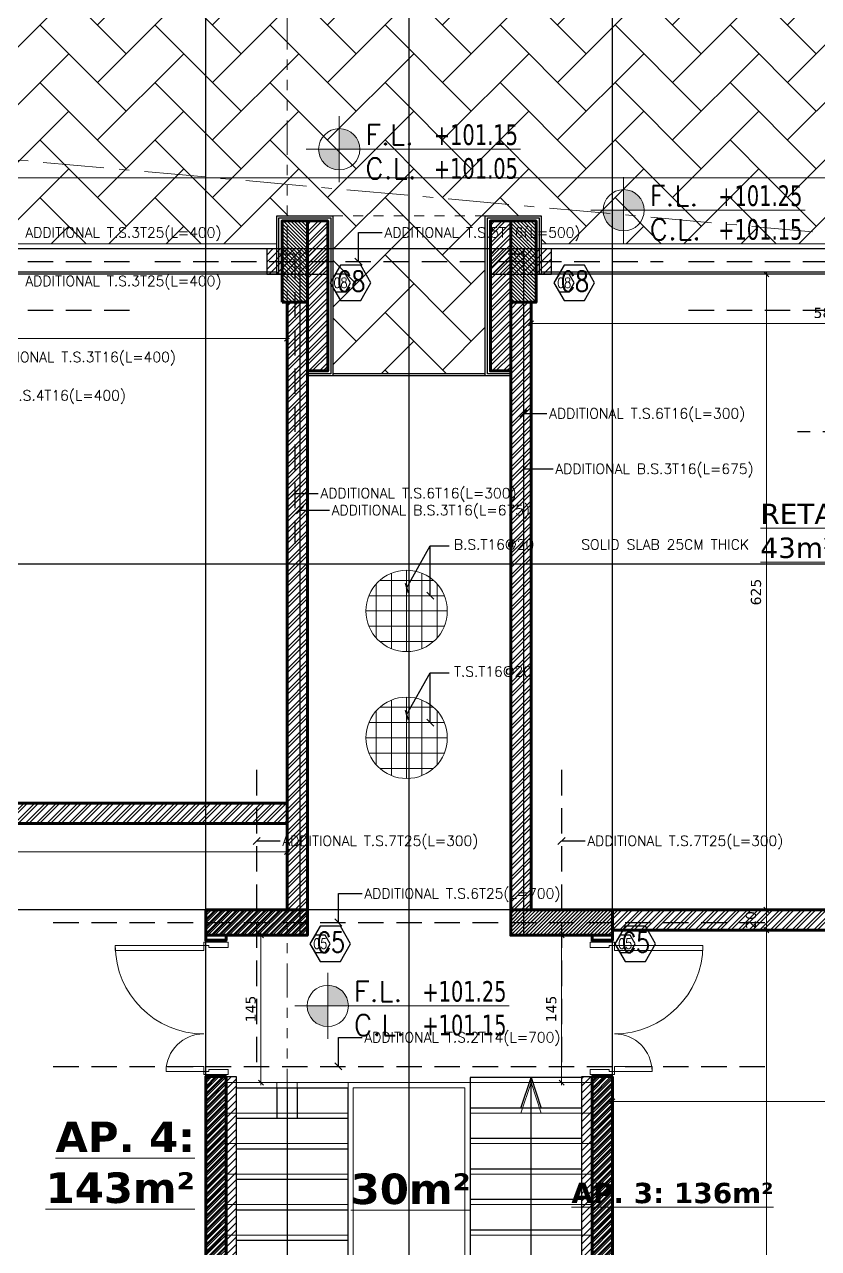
# Model space of a CAD drawing. Header units: inches. Extents: x -48 to 777, y -156 to 510.
# Drawn here: x 396.39 to 404.2, y 145.23 to 157.27 of the extents above; entities that cross this region are included whole.
import ezdxf
from ezdxf.enums import TextEntityAlignment as Align

# ---------------------------------------------------------------- set-up
doc = ezdxf.new("R2010")
doc.units = ezdxf.units.IN
doc.header["$MEASUREMENT"] = 0
doc.set_wipeout_variables(frame=1)
for name, pattern in [('ACAD_ISO06W100', [36, 24, -3, 0, -3, 0, -3, 0, -3]), ('ACAD_ISO10W100', [18, 12, -3, 0, -3]), ('HIDDEN', [0.375, 0.25, -0.125]), ('NUHA', [1.45, 0.75, -0.25, 0.2, -0.25])]:
    doc.linetypes.add(name, pattern=pattern)
doc.layers.get('Defpoints').update_dxf_attribs({"lineweight": 5})
for name, color, linetype, lineweight in [('A-AXIS', 253, 'ACAD_ISO10W100', 5), ('A-AXIS ST', 251, 'ACAD_ISO10W100', 5), ('A-DIM', 9, 'Continuous', 5), ('A-DOORS', 38, 'Continuous', 20), ('A-HIDDEN', 254, 'HIDDEN', 5), ('A-LEVELS', 139, 'Continuous', 20), ('A-LIMIT LOT', 235, 'ACAD_ISO10W100', 20), ('A-PILLARS', 1, 'Continuous', 60), ('A-SIGNS1', 20, 'Continuous', 15), ('A-SIGNS2', 30, 'Continuous', 15), ('A-STAIRS', 135, 'Continuous', 20), ('A-TEXT', 50, 'Continuous', 15), ('A-TILING1', 43, 'Continuous', 9), ('A-WALLS', 7, 'Continuous', 60), ('C-GLASS', 162, 'Continuous', 30), ('C-STONE', 42, 'Continuous', 30), ('D-METAL', 156, 'Continuous', 20), ('D-STONE', 52, 'Continuous', 20), ('H-PILLARS', 61, 'Continuous', 5), ('H-WALLS', 51, 'Continuous', 5)]:
    doc.layers.add(name, color=color, linetype=linetype, lineweight=lineweight)
doc.layers.add('HH-DARK GREY', color=7, linetype='Continuous', lineweight=5, true_color=0x404040)
for name, color, linetype in [('pts pc', 7, 'Continuous'), ('Str-Axes', 8, 'Continuous'), ('str-col-hatch', 8, 'Continuous'), ('str-COL-TAG-100', 1, 'Continuous'), ('str-COL-TAG-50', 7, 'Continuous'), ('str-columns', 3, 'Continuous'), ('str-ground', 5, 'Continuous'), ('str-slab-bottom-reinf.', 1, 'Continuous'), ('str-slab-top', 1, 'Continuous'), ('str-stairs', 2, 'Continuous'), ('str-walls', 5, 'Continuous')]:
    doc.layers.add(name, color=color, linetype=linetype)
doc.styles.add('2mm', font='simplex.shx', dxfattribs={"height": 0.5})
doc.styles.add('ROMAN', font='ROMANS.SHX')
doc.styles.add('ROMAND', font='verdana.ttf')
doc.styles.add('ROMANS', font='romans__.ttf', dxfattribs={"height": 0.14})
doc.dimstyles.new('M-1.50', dxfattribs={"dimtxt": 0.1, "dimasz": 0.05, "dimexe": 0.025, "dimexo": 0.025, "dimgap": 0.05, "dimtad": 1, "dimlfac": 100, "dimrnd": 0.5, "dimzin": 9, "dimdsep": 46, "dimtxsty": 'ROMAND', "dimblk": 'OBLIQUE', "dimcen": 1, "dimdle": 0.025, "dimclrd": 256, "dimclre": 256, "dimclrt": 2, "dimadec": 0, "dimazin": 0, "dimtfac": 0.666667, "dimtmove": 2, "dimatfit": 3, "dimfxl": 0.04, "dimtolj": 1, "dimtzin": 5, "dimlwd": -1, "dimlwe": -1, "dimarcsym": 0})
doc.dimstyles.new('structure', dxfattribs={"dimtxt": 0.1, "dimasz": 0.07, "dimexe": 0.18, "dimexo": 1, "dimgap": 0.05, "dimtad": 1, "dimdec": 1, "dimlfac": 100, "dimrnd": 0.5, "dimdsep": 46, "dimtxsty": 'ROMAN', "dimblk1": 'OBLIQUE', "dimblk2": 'OBLIQUE', "dimsah": 1, "dimcen": 0.009, "dimse1": 1, "dimse2": 1, "dimclrd": 4, "dimclre": 9, "dimclrt": 1, "dimadec": 0, "dimazin": 0, "dimtfac": 0.066667, "dimtdec": 1, "dimtix": 1, "dimtmove": 2, "dimatfit": 3, "dimldrblk": 'OBLIQUE', "dimfxl": 0.18, "dimtolj": 1, "dimarcsym": 0})
pattern_1 = [(45, (-242.49175, -175.21088), (-0.0530330086, 0.0530330086), []), (45, (-242.4564, -175.21088), (-0.0530330086, 0.0530330086), [])]

# ---------------------------------------------------------------- blocks, each defined once
blk = doc.blocks.new('GXFHGCGFCD')
at = {"layer": 'A-SIGNS1', "linetype": 'NUHA'}
h = blk.add_hatch(color=256, dxfattribs=at)
h.paths.add_polyline_path([(90.3819, 61.3301), (90.3819, 61.1701), (90.5419, 61.1701, 0.414214)])
h.paths.add_polyline_path([(90.3819, 61.1701), (90.2219, 61.1701, 0.414214), (90.3819, 61.0101)])
at = {"layer": 'A-SIGNS1'}
for p, q in [((90.3819, 60.9141), (90.3819, 61.4261)), ((90.1259, 61.1701), (91.7898, 61.1701))]:
    blk.add_line(p, q, dxfattribs=at)
blk.add_circle((90.3819, 61.1701), 0.16, dxfattribs=at)
blk = doc.blocks.new('DGXFHXFGDFD')
at = {"layer": 'A-SIGNS1'}
blk.add_blockref('GXFHGCGFCD', (0, 0), dxfattribs=at)
at = {"layer": 'A-SIGNS2', "linetype": 'NUHA', "style": 'ROMANS'}
for s, p in [('F.L.', (90.5835, 61.2031)), ('C.L.', (90.5835, 60.9413))]:
    blk.add_text(s, height=0.16, dxfattribs=at).set_placement(p)
at = {"layer": 'A-SIGNS2', "style": 'ROMANS', "width": 0.910135, "flags": 4}
for tag, p, p2 in [('NIV.FINI', (91.1159, 61.2031), (91.7898, 61.2031)), ('NIV.BETON', (91.1159, 60.9413), (91.7898, 60.9413))]:
    blk.add_attdef(tag, text='', height=0.16, dxfattribs=at).set_placement(p, p2, align=Align.FIT)
blk = doc.blocks.new('*U33')
for points in [[(1220, 870), (1220, 0), (1270, 0), (1270, 870)], [(80, 370), (80, 0), (30, 0), (30, 370)], [(30, 0), (0, 0), (0, -240), (50, -240), (50, -50), (30, -50), (30, 0)], [(1270, 0), (1300, 0), (1300, -240), (1250, -240), (1250, -50), (1270, -50), (1270, 0)]]:
    blk.add_lwpolyline(points, close=True)
for centre, radius, start, end in [((1270, 0), 870, 90, 180), ((30, 0), 370, 0, 90)]:
    blk.add_arc(centre, radius, start, end)
blk = doc.blocks.new('AXIS')
at = {"layer": 'A-AXIS ST', "ltscale": 0.1}
for p, q in [((640.66853, 296.91777), (640.66853, 336.01919)), ((642.66853, 296.91777), (642.66853, 336.01919)), ((644.66853, 296.91777), (644.66853, 336.01919)), ((657.61853, 330.26919), (627.81853, 330.26919)), ((657.61853, 327.16933), (627.81853, 327.16933)), ((657.61853, 323.76934), (627.81853, 323.76934))]:
    blk.add_line(p, q, dxfattribs=at)
blk = doc.blocks.new('_Oblique')
at = {"color": 0, "linetype": 'ByBlock', "lineweight": -2}
blk.add_line((-0.5, -0.5), (0.5, 0.5), dxfattribs=at)
blk = doc.blocks.new('*D140')
at = {"layer": 'A-DIM', "transparency": 16777216}
blk.add_line((401.677, 148.333), (401.677, 146.833), dxfattribs=at)
at = {"layer": 'Defpoints', "color": 0, "transparency": 16777216}
for p in [(401.677, 148.308), (401.677, 146.858), (401.677, 146.858)]:
    blk.add_point(p, dxfattribs=at)
at = {"layer": 'A-DIM', "transparency": 16777216, "xscale": 0.05, "yscale": 0.05, "zscale": 0.05}
for p, rotation in [((401.677, 148.308), 90), ((401.677, 146.858), 270)]:
    blk.add_blockref('_Oblique', p, dxfattribs=dict(at, rotation=rotation))
at = {"layer": 'A-DIM', "color": 2, "transparency": 16777216, "insert": (401.576, 147.583), "char_height": 0.1, "attachment_point": 5, "rotation": 90, "style": 'ROMAND'}
blk.add_mtext('\\A1;145', dxfattribs=at)
blk = doc.blocks.new('*D164')
at = {"layer": 'A-DIM', "transparency": 16777216}
for p, q in [((398.977, 148.814), (398.977, 149.153)), ((399.002, 149.128), (392.307, 149.128))]:
    blk.add_line(p, q, dxfattribs=at)
at = {"layer": 'Defpoints', "color": 0, "transparency": 16777216}
for p in [(392.332, 149.128), (392.332, 149.128), (398.977, 148.789)]:
    blk.add_point(p, dxfattribs=at)
at = {"layer": 'A-DIM', "transparency": 16777216, "xscale": 0.05, "yscale": 0.05, "zscale": 0.05, "rotation": 180}
blk.add_blockref('_Oblique', (392.332, 149.128), dxfattribs=at)
at = {"layer": 'A-DIM', "transparency": 16777216, "xscale": 0.05, "yscale": 0.05, "zscale": 0.05}
blk.add_blockref('_Oblique', (398.977, 149.128), dxfattribs=at)
at = {"layer": 'A-DIM', "color": 2, "transparency": 16777216, "insert": (395.654, 149.23), "char_height": 0.1, "attachment_point": 5, "style": 'ROMAND'}
blk.add_mtext('\\A1;664.5', dxfattribs=at)
blk = doc.blocks.new('*D167')
at = {"layer": 'A-DIM', "transparency": 16777216}
blk.add_line((391.702, 154.177), (399.002, 154.177), dxfattribs=at)
at = {"layer": 'Defpoints', "color": 0, "transparency": 16777216}
for p in [(391.727, 154.177), (398.977, 154.177), (398.977, 154.177)]:
    blk.add_point(p, dxfattribs=at)
at = {"layer": 'A-DIM', "transparency": 16777216, "xscale": 0.05, "yscale": 0.05, "zscale": 0.05, "rotation": 180}
blk.add_blockref('_Oblique', (391.727, 154.177), dxfattribs=at)
at = {"layer": 'A-DIM', "transparency": 16777216, "xscale": 0.05, "yscale": 0.05, "zscale": 0.05}
blk.add_blockref('_Oblique', (398.977, 154.177), dxfattribs=at)
at = {"layer": 'A-DIM', "color": 2, "transparency": 16777216, "insert": (395.352, 154.279), "char_height": 0.1, "attachment_point": 5, "style": 'ROMAND'}
blk.add_mtext('\\A1;725', dxfattribs=at)
blk = doc.blocks.new('*D171')
at = {"layer": 'A-DIM', "transparency": 16777216}
for p, q in [((402.152, 146.674), (408.902, 146.674)), ((402.177, 146.699), (402.177, 146.699))]:
    blk.add_line(p, q, dxfattribs=at)
at = {"layer": 'Defpoints', "color": 0, "transparency": 16777216}
for p in [(402.177, 146.674), (408.877, 146.674), (408.877, 146.674)]:
    blk.add_point(p, dxfattribs=at)
at = {"layer": 'A-DIM', "transparency": 16777216, "xscale": 0.05, "yscale": 0.05, "zscale": 0.05, "rotation": 180}
blk.add_blockref('_Oblique', (402.177, 146.674), dxfattribs=at)
at = {"layer": 'A-DIM', "transparency": 16777216, "xscale": 0.05, "yscale": 0.05, "zscale": 0.05}
blk.add_blockref('_Oblique', (408.877, 146.674), dxfattribs=at)
at = {"layer": 'A-DIM', "color": 2, "transparency": 16777216, "insert": (405.527, 146.776), "char_height": 0.1, "attachment_point": 5, "style": 'ROMAND'}
blk.add_mtext('\\A1;670', dxfattribs=at)
blk = doc.blocks.new('*D176')
at = {"layer": 'A-DIM', "transparency": 16777216}
blk.add_line((401.352, 154.325), (407.222, 154.325), dxfattribs=at)
at = {"layer": 'Defpoints', "color": 0, "transparency": 16777216}
for p in [(401.377, 154.325), (407.197, 154.325), (407.197, 154.325)]:
    blk.add_point(p, dxfattribs=at)
at = {"layer": 'A-DIM', "transparency": 16777216, "xscale": 0.05, "yscale": 0.05, "zscale": 0.05, "rotation": 180}
blk.add_blockref('_Oblique', (401.377, 154.325), dxfattribs=at)
at = {"layer": 'A-DIM', "transparency": 16777216, "xscale": 0.05, "yscale": 0.05, "zscale": 0.05}
blk.add_blockref('_Oblique', (407.197, 154.325), dxfattribs=at)
at = {"layer": 'A-DIM', "color": 2, "transparency": 16777216, "insert": (404.287, 154.428), "char_height": 0.1, "attachment_point": 5, "style": 'ROMAND'}
blk.add_mtext('\\A1;582', dxfattribs=at)
blk = doc.blocks.new('*D177')
at = {"layer": 'A-DIM', "transparency": 16777216}
blk.add_line((398.72, 148.333), (398.72, 146.833), dxfattribs=at)
at = {"layer": 'Defpoints', "color": 0, "transparency": 16777216}
for p in [(398.72, 148.308), (398.72, 146.858), (398.72, 146.858)]:
    blk.add_point(p, dxfattribs=at)
at = {"layer": 'A-DIM', "transparency": 16777216, "xscale": 0.05, "yscale": 0.05, "zscale": 0.05}
for p, rotation in [((398.72, 148.308), 90), ((398.72, 146.858), 270)]:
    blk.add_blockref('_Oblique', p, dxfattribs=dict(at, rotation=rotation))
at = {"layer": 'A-DIM', "color": 2, "transparency": 16777216, "insert": (398.619, 147.583), "char_height": 0.1, "attachment_point": 5, "rotation": 90, "style": 'ROMAND'}
blk.add_mtext('\\A1;145', dxfattribs=at)
blk = doc.blocks.new('*D261')
at = {"layer": 'A-DIM', "transparency": 16777216}
for p, q in [((403.692, 154.833), (403.692, 148.533)), ((403.998, 154.808), (403.667, 154.808)), ((403.998, 148.558), (403.667, 148.558))]:
    blk.add_line(p, q, dxfattribs=at)
at = {"layer": 'Defpoints', "color": 0, "transparency": 16777216}
for p in [(404.023, 154.808), (403.692, 148.558), (404.023, 148.558)]:
    blk.add_point(p, dxfattribs=at)
at = {"layer": 'A-DIM', "transparency": 16777216, "xscale": 0.05, "yscale": 0.05, "zscale": 0.05}
for p, rotation in [((403.692, 154.808), 90), ((403.692, 148.558), 270)]:
    blk.add_blockref('_Oblique', p, dxfattribs=dict(at, rotation=rotation))
at = {"layer": 'A-DIM', "color": 2, "transparency": 16777216, "insert": (403.59, 151.683), "char_height": 0.1, "attachment_point": 5, "rotation": 90, "style": 'ROMAND'}
blk.add_mtext('\\A1;625', dxfattribs=at)
blk = doc.blocks.new('*D262')
at = {"layer": 'A-DIM', "transparency": 16777216}
for p, q in [((403.998, 148.558), (403.667, 148.558)), ((403.692, 148.583), (403.692, 148.333)), ((404.123, 148.358), (403.667, 148.358))]:
    blk.add_line(p, q, dxfattribs=at)
at = {"layer": 'Defpoints', "color": 0, "transparency": 16777216}
for p in [(404.023, 148.558), (403.692, 148.358), (404.148, 148.358)]:
    blk.add_point(p, dxfattribs=at)
at = {"layer": 'A-DIM', "transparency": 16777216, "xscale": 0.05, "yscale": 0.05, "zscale": 0.05}
for p, rotation in [((403.692, 148.558), 90), ((403.692, 148.358), 270)]:
    blk.add_blockref('_Oblique', p, dxfattribs=dict(at, rotation=rotation))
at = {"layer": 'A-DIM', "color": 2, "transparency": 16777216, "insert": (403.54, 148.458), "char_height": 0.1, "attachment_point": 5, "rotation": 90, "style": 'ROMAND'}
blk.add_mtext('\\A1;20', dxfattribs=at)
blk = doc.blocks.new('*D263')
at = {"layer": 'A-DIM', "transparency": 16777216}
for p, q in [((404.123, 148.358), (403.667, 148.358)), ((403.692, 148.383), (403.692, 145.114)), ((403.692, 143.833), (403.692, 144.766)), ((403.782, 143.858), (403.667, 143.858))]:
    blk.add_line(p, q, dxfattribs=at)
at = {"layer": 'Defpoints', "color": 0, "transparency": 16777216}
for p in [(404.148, 148.358), (403.692, 143.858), (403.807, 143.858)]:
    blk.add_point(p, dxfattribs=at)
at = {"layer": 'A-DIM', "transparency": 16777216, "xscale": 0.05, "yscale": 0.05, "zscale": 0.05}
for p, rotation in [((403.692, 148.358), 90), ((403.692, 143.858), 270)]:
    blk.add_blockref('_Oblique', p, dxfattribs=dict(at, rotation=rotation))
at = {"layer": 'A-DIM', "color": 2, "transparency": 16777216, "insert": (403.692, 144.94), "char_height": 0.1, "attachment_point": 5, "rotation": 90, "style": 'ROMAND'}
blk.add_mtext('\\A1;450', dxfattribs=at)
blk = doc.blocks.new('LOT 688  TOPOGRAPHIC PLAN')
at = {"layer": 'A-LEVELS', "linetype": 'Continuous'}
for points in [[(-315993.24815, -27904.1172), (-315992.36321, -27903.98227), (-315991.49931, -27903.77041), (-315989.82419, -27903.14766), (-315988.13907, -27902.56039), (-315986.49852, -27901.84927), (-315986.07793, -27901.70635), (-315985.64327, -27901.60757), (-315984.76299, -27901.44127), (-315983.03305, -27901.03153), (-315982.17605, -27900.81323), (-315981.3012, -27900.63057), (-315980.3909, -27900.51656), (-315979.95952, -27900.41536), (-315979.77651, -27900.30285), (-315979.61232, -27900.14969), (-315978.96618, -27899.39156)], [(-315985.08664, -27908.28156), (-315984.66214, -27907.70748), (-315983.99229, -27907.54002), (-315982.70884, -27907.13172), (-315981.3889, -27906.79452), (-315980.05951, -27906.48626), (-315978.74737, -27906.12897), (-315978.10784, -27905.9037), (-315977.48306, -27905.63696), (-315976.24323, -27905.07662), (-315975.60733, -27904.84201), (-315974.95799, -27904.64593), (-315973.63177, -27904.33455), (-315970.95685, -27903.79566)], [(-315977.76717, -27912.15327), (-315977.30894, -27911.71444), (-315976.84202, -27911.34531), (-315976.59514, -27911.21969), (-315976.33391, -27911.15073), (-315976.05686, -27911.14126), (-315975.76695, -27911.17638), (-315974.54739, -27911.42916), (-315973.94458, -27911.41766), (-315973.35501, -27911.29364), (-315972.19755, -27910.89256), (-315971.62067, -27910.70773)]]:
    blk.add_lwpolyline(points, dxfattribs=at)
at = {"layer": 'pts pc', "linetype": 'Continuous'}
for points in [[(-315979.356, -27900.34716), (-315980.06678, -27901.05036)], [(-315979.35979, -27901.05415), (-315980.06299, -27900.34337)], [(-315977.39512, -27906.34576), (-315978.1059, -27907.04896)], [(-315977.39891, -27907.05275), (-315978.10211, -27906.34197)], [(-315984.28876, -27907.75083), (-315984.99196, -27907.04005)], [(-315984.28497, -27907.04384), (-315984.99575, -27907.74704)]]:
    blk.add_lwpolyline(points, dxfattribs=at)
at = {"layer": 'pts pc', "color": 1, "char_height": 0.5, "width": 3.0714286, "attachment_point": 1, "rotation": 359.692852, "style": '2mm'}
for s, insert in [('\\Fsimplex.shx;\\W1.0000000000;\\T1.0000000000;\\o\\l97.943', (-315979.21005, -27900.45145)), ('\\Fsimplex.shx;\\W1.0000000000;\\T1.0000000000;\\o\\l97.044', (-315984.13902, -27907.14812))]:
    blk.add_mtext(s, dxfattribs=dict(at, insert=insert))
at = {"linetype": 'Continuous'}
blk.add_wipeout([(-315996.80172, -27893.57917), (-315969.32038, -27896.23659), (-315969.32038, -27930.53073), (-315964.08799, -27936.87852), (-315964.6636, -27941.43051), (-315970.22923, -27937.16678), (-315985.1164, -27950.2257)], dxfattribs=at).dxf.layer = 'A-LIMIT LOT'
at = {"layer": 'A-HIDDEN', "linetype": 'ACAD_ISO10W100', "ltscale": 0.05}
blk.add_lwpolyline([(-315992.30527, -27900.52725), (-315983.21966, -27944.57125), (-315970.69258, -27933.58259), (-315972.32038, -27931.60779), (-315972.32038, -27902.3323)], close=True, dxfattribs=at)
blk = doc.blocks.new('tags')
at = {"layer": 'str-COL-TAG-100', "color": 2}
blk.add_lwpolyline([(0.125, -0.262), (0.325, -0.262), (0.425, -0.088), (0.325, 0.085), (0.125, 0.085), (0.025, -0.088)], close=True, dxfattribs=at)
at = {"layer": 'str-COL-TAG-50', "color": 2}
blk.add_lwpolyline([(0.075, -0.175), (0.175, -0.175), (0.225, -0.088), (0.175, -0.002), (0.075, -0.002), (0.025, -0.088)], close=True, dxfattribs=at)
at = {"layer": 'str-COL-TAG-100', "color": 1, "style": 'ROMANS', "width": 0.699426}
blk.add_attdef('NUMBER', text='', height=0.2, dxfattribs=at).set_placement((0.092, -0.174), (0.368, -0.174), align=Align.FIT)
at = {"layer": 'str-COL-TAG-50', "color": 1, "style": 'ROMANS', "width": 0.697102}
blk.add_attdef('NUMBER', text='', height=0.1, dxfattribs=at).set_placement((0.056, -0.138), (0.194, -0.138), align=Align.FIT)

msp = doc.modelspace()

# ---------------------------------------------------------------- block references
at = {"layer": 'pts pc'}
msp.add_blockref('LOT 688  TOPOGRAPHIC PLAN', (316381.44716, 28057.10823), dxfattribs=at)

# ---------------------------------------------------------------- next in the draw order: hatches: boundary and pattern name
at = {"layer": 'H-PILLARS'}
h = msp.add_hatch(dxfattribs=at)
h.set_pattern_fill('ANSI31', color=256, scale=0.2, angle=90)
h.set_pattern_definition([(135, (722.704514, -387.035083), (-0.0176776695, -0.0176776695), [])])
h.paths.add_polyline_path([(398.92678, 154.53345), (399.17678, 154.53345), (399.17678, 155.33345), (398.92678, 155.33345)])
h = msp.add_hatch(dxfattribs=at)
h.set_pattern_fill('ANSI31', color=256, scale=0.2, angle=90)
h.set_pattern_definition([(135, (724.954514, -390.635083), (-0.0176776695, -0.0176776695), [])])
h.paths.add_polyline_path([(401.17678, 155.33345), (401.42678, 155.33345), (401.42678, 154.53345), (401.17678, 154.53345)])
h = msp.add_hatch(dxfattribs=at)
h.set_pattern_fill('ANSI31', color=256, scale=0.2)
h.set_pattern_definition([(45, (-143.191753, -175.21929), (-0.0176776695, 0.0176776695), [])])
h.paths.add_polyline_path([(398.17678, 148.55845), (398.17678, 148.30845), (399.17678, 148.30845), (399.17678, 148.55845)])
h = msp.add_hatch(dxfattribs=at)
h.set_pattern_fill('ANSI31', color=256, scale=0.2)
h.set_pattern_definition([(45, (-143.991753, -175.21929), (-0.0176776695, 0.0176776695), [])])
h.paths.add_polyline_path([(402.17678, 148.55845), (402.17678, 148.30845), (401.17678, 148.30845), (401.17678, 148.55845)])
h = msp.add_hatch(dxfattribs=at)
h.set_pattern_fill('ANSI31', color=256, scale=0.2)
h.set_pattern_definition([(45, (-143.491753, -175.21929), (-0.0176776695, 0.0176776695), [])])
h.paths.add_polyline_path([(402.17678, 146.91845), (402.17678, 143.65688), (398.17678, 143.65688), (398.17678, 146.91845), (398.37678, 146.91845), (398.37678, 143.85845), (401.97678, 143.85845), (401.97678, 146.91845)])
at = {"layer": 'H-WALLS'}
h = msp.add_hatch(dxfattribs=at)
h.set_pattern_fill('ANSI32', color=256, scale=0.2)
h.paths.add_polyline_path([(399.37678, 155.33345), (399.17678, 155.33345), (399.17678, 154.53345), (399.17678, 153.85845), (399.37678, 153.85845)])
h = msp.add_hatch(dxfattribs=at)
h.set_pattern_fill('ANSI32', color=256, scale=0.2)
h.set_pattern_definition([(45, (1.7, 0), (-0.053033009, 0.053033009), []), (45, (1.735355, 0), (-0.053033009, 0.053033009), [])])
h.paths.add_polyline_path([(401.17678, 155.33345), (400.97678, 155.33345), (400.97678, 154.53345), (400.97678, 153.85845), (401.17678, 153.85845)])
h = msp.add_hatch(dxfattribs=at)
h.set_pattern_fill('ANSI32', color=256, scale=0.2)
h.set_pattern_definition(pattern_1)
h.paths.add_polyline_path([(399.17678, 148.55845), (398.97678, 148.55845), (398.97678, 154.53345), (399.17678, 154.53345)])
h = msp.add_hatch(dxfattribs=at)
h.set_pattern_fill('ANSI32', color=256, scale=0.2)
h.set_pattern_definition(pattern_1)
h.paths.add_polyline_path([(401.37678, 148.55845), (401.17678, 148.55845), (401.17678, 154.53345), (401.37678, 154.53345)])
h = msp.add_hatch(dxfattribs=at)
h.set_pattern_fill('ANSI32', color=256, scale=0.2)
h.set_pattern_definition(pattern_1)
h.paths.add_polyline_path([(392.12678, 149.40845), (398.97678, 149.40845), (398.97678, 149.60845), (392.12678, 149.60845)])
h = msp.add_hatch(dxfattribs=at)
h.set_pattern_fill('ANSI32', color=256, scale=0.2)
h.set_pattern_definition(pattern_1)
h.paths.add_polyline_path([(404.87677, 149.51846), (404.97677, 149.51846), (404.97677, 148.55845), (404.87677, 148.55845)])
h.paths.add_polyline_path([(402.17678, 148.35845), (407.17678, 148.35845), (407.17678, 148.55845), (402.17678, 148.55845)])
at = {"layer": 'HH-DARK GREY'}
h = msp.add_hatch(dxfattribs=at)
h.set_pattern_fill('AR-HBONE', color=256, scale=0.1)
h.paths.add_polyline_path([(411.82678, 160.90065), (411.82678, 154.51852), (409.12678, 154.51852), (409.12678, 155.75845), (391.72678, 155.75845), (391.72678, 156.35831), (386.43097, 156.35831), (384.95799, 163.49883)])
h = msp.add_hatch(dxfattribs=at)
h.set_pattern_fill('AR-HBONE', color=256, scale=0.1)
h.paths.add_polyline_path([(391.77678, 155.75845), (391.77659, 154.82843), (394.97658, 154.82845), (394.97658, 155.10831), (395.87678, 155.10831), (398.87678, 155.10845), (398.87678, 155.38345), (399.42678, 155.38345), (399.42678, 153.82845), (400.92678, 153.82845), (400.92678, 155.38345), (401.47678, 155.38345), (401.47678, 155.10845), (404.47678, 155.10845), (405.37678, 155.10845), (405.37678, 154.82845), (407.1768, 154.82845), (407.1768, 154.51852), (409.12678, 154.51852), (409.12678, 155.75845)])
at = {"layer": 'str-col-hatch'}
h = msp.add_hatch(dxfattribs=at)
h.set_pattern_fill('ANSI31', color=256, scale=0.4)
h.set_pattern_definition([(45, (-297.00302, 104.09906), (-0.035355339, 0.035355339), [])])
h.paths.add_polyline_path([(398.77678, 155.05831), (398.77678, 154.80831), (399.37678, 154.80831), (399.37678, 155.05831)])
h = msp.add_hatch(dxfattribs=at)
h.set_pattern_fill('ANSI31', color=256, scale=0.4)
h.set_pattern_definition([(45, (-294.80302, 104.09906), (-0.035355339, 0.035355339), [])])
h.paths.add_polyline_path([(400.97678, 155.05831), (400.97678, 154.80831), (401.57678, 154.80831), (401.57678, 155.05831)])
h = msp.add_hatch(dxfattribs=at)
h.set_pattern_fill('ANSI31', color=256, scale=0.4)
h.set_pattern_definition([(45, (-297.20302, 97.5992), (-0.035355339, 0.035355339), [])])
h.paths.add_polyline_path([(398.17678, 148.55845), (398.17678, 148.30845), (399.17678, 148.30845), (399.17678, 148.55845)])
h = msp.add_hatch(dxfattribs=at)
h.set_pattern_fill('ANSI31', color=256, scale=0.4)
h.set_pattern_definition([(45, (-294.20302, 97.5992), (-0.035355339, 0.035355339), [])])
h.paths.add_polyline_path([(401.17678, 148.55845), (401.17678, 148.30845), (402.17678, 148.30845), (402.17678, 148.55845)])
at = {"layer": 'str-walls'}
h = msp.add_hatch(dxfattribs=at)
h.set_pattern_fill('ANSI31', color=8, scale=0.4)
h.set_pattern_definition([(45, (-198, -99), (-0.035355339, 0.035355339), [])])
h.paths.add_polyline_path([(398.47678, 146.91845), (398.47678, 143.95845), (401.87678, 143.95845), (401.87678, 146.91845), (402.17678, 146.91845), (402.17678, 143.65688), (398.17679, 143.65686), (398.17677, 146.91845)])

# ---------------------------------------------------------------- next in the draw order: linework, layer by layer
at = {"layer": 'A-AXIS', "linetype": 'ACAD_ISO06W100', "ltscale": 0.014}
msp.add_lwpolyline([(398.97678, 162.53523), (398.97678, 107.99672)], dxfattribs=at)
at = {"layer": 'A-HIDDEN', "linetype": 'HIDDEN', "ltscale": 0.3}
msp.add_line((401.12678, 155.38345), (399.22678, 155.38345), dxfattribs=at)
at = {"layer": 'A-PILLARS'}
for points in [[(398.92678, 154.53345), (399.17678, 154.53345), (399.17678, 155.33345), (398.92678, 155.33345)], [(401.17678, 155.33345), (401.42678, 155.33345), (401.42678, 154.53345), (401.17678, 154.53345)], [(398.17678, 148.55845), (398.17678, 148.30845), (399.17678, 148.30845), (399.17678, 148.55845)], [(402.17678, 148.55845), (402.17678, 148.30845), (401.17678, 148.30845), (401.17678, 148.55845)], [(402.17678, 146.91845), (402.17678, 143.65688), (398.17678, 143.65688), (398.17678, 146.91845), (398.37678, 146.91845), (398.37678, 143.85845), (401.97678, 143.85845), (401.97678, 146.91845)]]:
    msp.add_lwpolyline(points, close=True, dxfattribs=at)
at = {"layer": 'A-SIGNS1'}
for points in [[(398.87678, 146.85845), (398.87678, 146.55845)], [(398.97678, 146.85845), (398.97678, 144.45845), (401.37678, 144.45845), (401.37678, 146.85845)], [(399.07678, 146.85845), (399.07678, 146.55845)], [(401.27678, 146.55845), (401.37678, 146.85845), (401.47678, 146.55845)]]:
    msp.add_lwpolyline(points, dxfattribs=at)
at = {"layer": 'A-STAIRS'}
for points in [[(398.37678, 146.85845), (399.57678, 146.85845)], [(399.57678, 145.05845), (399.57678, 146.74595)], [(401.97678, 146.85845), (400.77678, 146.85845)], [(398.37678, 146.55845), (399.57678, 146.55845)], [(401.97678, 146.55845), (400.77678, 146.55845)], [(398.37678, 146.25845), (399.57678, 146.25845)], [(401.97678, 146.25845), (400.77678, 146.25845)], [(398.37678, 145.95845), (399.57678, 145.95845)], [(401.97678, 145.95845), (400.77678, 145.95845)], [(398.37678, 145.65845), (399.57678, 145.65845)], [(401.97678, 145.65845), (400.77678, 145.65845)], [(398.37678, 145.35845), (399.57678, 145.35845)], [(401.97678, 145.35845), (400.77678, 145.35845)]]:
    msp.add_lwpolyline(points, dxfattribs=at)
at = {"layer": 'A-TILING1'}
msp.add_lwpolyline([(409.12678, 155.10853), (409.12678, 154.51852), (409.12678, 155.75845), (391.77671, 155.75845), (391.77678, 155.75845)], dxfattribs=at)
at = {"layer": 'A-WALLS'}
for points in [[(399.17678, 155.33345), (399.37678, 155.33345), (399.37678, 153.85845), (399.17678, 153.85845)], [(401.17678, 153.85845), (400.97678, 153.85845), (400.97678, 155.33345), (401.17678, 155.33345)]]:
    msp.add_lwpolyline(points, dxfattribs=at)
for points in [[(399.17678, 148.55845), (398.97678, 148.55845), (398.97678, 154.53345), (399.17678, 154.53345)], [(401.37678, 148.55845), (401.17678, 148.55845), (401.17678, 154.53345), (401.37678, 154.53345)], [(392.12678, 149.40845), (398.97678, 149.40845), (398.97678, 149.60845), (392.12678, 149.60845)], [(402.17678, 148.35845), (407.17678, 148.35845), (407.17678, 148.55845), (402.17678, 148.55845)], [(398.37678, 148.30845), (398.17678, 148.30845), (398.17678, 148.25845), (398.37678, 148.25845)], [(401.97678, 148.30845), (402.17678, 148.30845), (402.17678, 148.25845), (401.97678, 148.25845)]]:
    msp.add_lwpolyline(points, close=True, dxfattribs=at)
at = {"layer": 'C-GLASS'}
for p, q in [((398.87678, 154.82845), (395.87678, 154.82831)), ((398.87678, 154.80845), (395.87678, 154.80831)), ((400.92678, 153.82845), (399.42678, 153.82845)), ((400.92678, 153.80845), (399.42678, 153.80845))]:
    msp.add_line(p, q, dxfattribs=at)
for points in [[(404.47678, 154.82845), (401.47678, 154.82845)], [(404.47678, 154.80845), (401.47678, 154.80845)]]:
    msp.add_lwpolyline(points, dxfattribs=at)
at = {"layer": 'C-STONE'}
for p, q in [((398.87678, 154.80845), (398.87678, 155.38345)), ((398.89678, 154.80845), (398.89678, 155.36345)), ((401.45678, 155.36345), (401.45678, 154.80845)), ((401.47678, 155.38345), (401.47678, 154.80845)), ((398.92678, 154.80845), (398.87678, 154.80845)), ((401.47678, 154.80845), (401.42678, 154.80845))]:
    msp.add_line(p, q, dxfattribs=at)
for points in [[(398.87678, 155.38345), (399.42678, 155.38345), (399.42678, 153.80845), (399.17678, 153.80845)], [(398.89678, 155.36345), (399.40678, 155.36345), (399.40678, 153.82845), (399.17678, 153.82845)], [(401.17678, 153.80845), (400.92678, 153.80845), (400.92678, 155.38345), (401.47678, 155.38345)], [(401.17678, 153.82845), (400.94678, 153.82845), (400.94678, 155.36345), (401.45678, 155.36345)]]:
    msp.add_lwpolyline(points, dxfattribs=at)
at = {"layer": 'D-METAL'}
for points in [[(399.57678, 146.85845), (400.77678, 146.85845), (400.77678, 145.05845), (399.57678, 145.05845)], [(399.62678, 146.80845), (400.72678, 146.80845), (400.72678, 145.10845), (399.62678, 145.10845)]]:
    msp.add_lwpolyline(points, close=True, dxfattribs=at)
at = {"layer": 'D-STONE', "linetype": 'Continuous'}
for p, q in [((398.87678, 155.10845), (395.87678, 155.10845)), ((404.47678, 155.10845), (401.47678, 155.10845))]:
    msp.add_line(p, q, dxfattribs=at)
at = {"layer": 'Str-Axes', "ltscale": 0.1}
for p, q in [((398.17678, 122.25688), (398.17678, 161.35831)), ((400.17678, 122.25688), (400.17678, 161.35831)), ((402.17678, 122.25688), (402.17678, 161.35831)), ((413.62657, 155.05831), (385.32678, 155.05831)), ((413.62657, 151.95845), (385.32678, 151.95845)), ((413.62657, 148.55845), (385.32678, 148.55845))]:
    msp.add_line(p, q, dxfattribs=at)
at = {"layer": 'str-columns'}
for points in [[(399.37678, 154.80831), (399.37678, 155.05831), (398.77678, 155.05831), (398.77678, 154.80831)], [(401.57678, 154.80831), (401.57678, 155.05831), (400.97678, 155.05831), (400.97678, 154.80831)], [(399.17678, 148.30845), (399.17678, 148.55845), (398.17678, 148.55845), (398.17678, 148.30845)], [(402.17678, 148.30845), (402.17678, 148.55845), (401.17678, 148.55845), (401.17678, 148.30845)]]:
    msp.add_lwpolyline(points, close=True, dxfattribs=at)
at = {"layer": 'str-ground'}
for points in [[(398.92678, 155.05831), (398.92678, 155.33345), (399.37678, 155.33345), (399.37678, 155.05831)], [(401.42678, 155.05831), (401.42678, 155.33345), (400.97678, 155.33345), (400.97678, 155.05831)]]:
    msp.add_lwpolyline(points, dxfattribs=at)
at = {"layer": 'str-slab-bottom-reinf.'}
for p, q in [((399.10454, 148.30845), (399.10454, 155.04629)), ((401.30454, 148.30845), (401.30454, 155.04629))]:
    msp.add_line(p, q, dxfattribs=at)
at = {"layer": 'str-slab-bottom-reinf.', "lineweight": 0}
for p, q in [((400.00305, 151.12665), (400.00305, 151.86841)), ((400.15305, 151.09747), (400.15305, 151.89759)), ((400.30305, 151.12665), (400.30305, 151.86841)), ((399.85305, 151.23286), (399.85305, 151.7622)), ((400.41772, 151.79753), (399.88838, 151.79753)), ((400.45305, 151.23286), (400.45305, 151.7622)), ((400.52393, 151.64753), (399.78217, 151.64753)), ((400.55311, 151.49753), (399.75298, 151.49753)), ((400.52393, 151.34753), (399.78217, 151.34753)), ((400.41772, 151.19753), (399.88838, 151.19753)), ((400.00305, 149.87863), (400.00305, 150.62039)), ((400.15305, 149.84945), (400.15305, 150.64957)), ((400.30305, 149.87863), (400.30305, 150.62039)), ((399.85305, 149.98484), (399.85305, 150.51418)), ((400.41772, 150.54951), (399.88838, 150.54951)), ((400.45305, 149.98484), (400.45305, 150.51418)), ((400.52393, 150.39951), (399.78217, 150.39951)), ((400.55311, 150.24951), (399.75298, 150.24951)), ((400.52393, 150.09951), (399.78217, 150.09951)), ((400.41772, 149.94951), (399.88838, 149.94951))]:
    msp.add_line(p, q, dxfattribs=at)
for centre in [(400.15305, 151.49753), (400.15305, 150.24951)]:
    msp.add_circle(centre, 0.40006, dxfattribs=at)
at = {"layer": 'str-slab-top', "linetype": 'HIDDEN'}
for p, q in [((393.42678, 154.93331), (397.42678, 154.93331)), ((397.67678, 154.93331), (402.67678, 154.93331)), ((402.92678, 154.93345), (408.92678, 154.93345)), ((393.42678, 154.45605), (397.42678, 154.45605)), ((402.92678, 154.45619), (408.92678, 154.45619)), ((408.99828, 153.25855), (403.99828, 153.25855)), ((398.67678, 149.93344), (398.67678, 146.93344)), ((401.67678, 149.93344), (401.67678, 146.93344)), ((396.67678, 148.43345), (403.67678, 148.43345)), ((396.67678, 147.0183), (403.67678, 147.0183))]:
    msp.add_line(p, q, dxfattribs=at)
for points in [[(398.90178, 155.00831), (399.05178, 155.00831), (399.05178, 152.15831)], [(401.15178, 155.00831), (401.30178, 155.00831), (401.30178, 152.15831)]]:
    msp.add_lwpolyline(points, dxfattribs=at)
at = {"layer": 'str-stairs'}
for p, q in [((400.77678, 146.90845), (400.77678, 145.05845)), ((399.57678, 145.00845), (399.57678, 146.80845))]:
    msp.add_line(p, q, dxfattribs=at)
at = {"layer": 'str-stairs', "color": 8}
for points in [[(398.97678, 146.80845), (398.97678, 144.45845), (401.37678, 144.45845), (401.37678, 146.90845)], [(401.27678, 146.60845), (401.37678, 146.90845), (401.47678, 146.60845)], [(398.87678, 146.80845), (398.87678, 146.50845)], [(399.07678, 146.80845), (399.07678, 146.50845)]]:
    msp.add_lwpolyline(points, dxfattribs=at)
at = {"layer": 'str-stairs'}
for points in [[(401.87678, 146.90845), (400.77678, 146.90845)], [(398.47678, 146.80845), (399.57678, 146.80845)], [(398.47678, 146.50845), (399.57678, 146.50845)], [(401.87678, 146.60845), (400.77678, 146.60845)], [(401.87678, 146.30845), (400.77678, 146.30845)], [(398.47678, 146.20845), (399.57678, 146.20845)], [(398.47678, 145.90845), (399.57678, 145.90845)], [(401.87678, 146.00845), (400.77678, 146.00845)], [(401.87678, 145.70845), (400.77678, 145.70845)], [(398.47678, 145.60845), (399.57678, 145.60845)], [(398.47678, 145.30845), (399.57678, 145.30845)], [(401.87678, 145.40845), (400.77678, 145.40845)]]:
    msp.add_lwpolyline(points, dxfattribs=at)
at = {"layer": 'str-walls'}
msp.add_lwpolyline([(398.47678, 146.91845), (398.47678, 143.95845), (401.87678, 143.95845), (401.87678, 146.91845), (402.17678, 146.91845), (402.17678, 143.65688), (398.17679, 143.65686), (398.17677, 146.91845)], close=True, dxfattribs=at)

# ---------------------------------------------------------------- next in the draw order: block references
at = {"layer": 'A-DIM'}
msp.add_blockref('AXIS', (-242.49175, -175.21088), dxfattribs=at)
msp.add_blockref('AXIS', (-242.49175, -175.21088), dxfattribs=at)
at = {"layer": 'A-DOORS', "yscale": 0.0009999999999906002, "zscale": 0.0009999999999906002}
for p, xscale, rotation in [((398.15678, 146.93845), 0.0009999999999906002, 90.00000118206094), ((402.19678, 146.93845), -0.0009999999999906002, 269.9999988179391)]:
    msp.add_blockref('*U33', p, dxfattribs=dict(at, xscale=xscale, rotation=rotation))
at = {"layer": 'A-SIGNS1'}
ref = msp.add_blockref('DGXFHXFGDFD', (284.95809, 78.52335), dxfattribs=dict(at, xscale=1.267200000000003, yscale=1.267200000000003, zscale=1.267200000000003))
ref.add_attrib('NIV.FINI', '+101.15', dxfattribs={"layer": 'A-SIGNS2', "height": 0.202752, "style": 'ROMAND', "width": 0.680836}).set_placement((400.42011, 156.07997), (401.24808, 156.07997), align=Align.FIT)
ref.add_attrib('NIV.BETON', '+101.05', dxfattribs={"layer": 'A-SIGNS2', "height": 0.202752, "style": 'ROMAND', "width": 0.680836}).set_placement((400.42011, 155.7482), (401.24808, 155.7482), align=Align.FIT)
ref = msp.add_blockref('DGXFHXFGDFD', (287.75579, 77.92338), dxfattribs=dict(at, xscale=1.267200000000003, yscale=1.267200000000003, zscale=1.267200000000003))
ref.add_attrib('NIV.FINI', '+101.25', dxfattribs={"layer": 'A-SIGNS2', "height": 0.202752, "style": 'ROMAND', "width": 0.680836}).set_placement((403.21781, 155.47999), (404.04578, 155.47999), align=Align.FIT)
ref.add_attrib('NIV.BETON', '+101.15', dxfattribs={"layer": 'A-SIGNS2', "height": 0.202752, "style": 'ROMAND', "width": 0.680836}).set_placement((403.21781, 155.14822), (404.04578, 155.14822), align=Align.FIT)
ref = msp.add_blockref('DGXFHXFGDFD', (284.84537, 70.09836), dxfattribs=dict(at, xscale=1.267200000000003, yscale=1.267200000000003, zscale=1.267200000000003))
ref.add_attrib('NIV.FINI', '+101.25', dxfattribs={"layer": 'A-SIGNS2', "height": 0.202752, "style": 'ROMAND', "width": 0.680836}).set_placement((400.30739, 147.65497), (401.13536, 147.65497), align=Align.FIT)
ref.add_attrib('NIV.BETON', '+101.15', dxfattribs={"layer": 'A-SIGNS2', "height": 0.202752, "style": 'ROMAND', "width": 0.680836}).set_placement((400.30739, 147.3232), (401.13536, 147.3232), align=Align.FIT)
at = {"layer": 'Str-Axes'}
msp.add_blockref('AXIS', (-242.49175, -175.21088), dxfattribs=at)
at = {"layer": 'str-columns'}
ref = msp.add_blockref('tags', (399.37678, 154.81215), dxfattribs=at)
ref.add_attrib('NUMBER', 'C8', dxfattribs={"layer": 'str-COL-TAG-50', "color": 1, "height": 0.1, "style": 'ROMANS', "width": 0.63631}).set_placement((399.43297, 154.67465), (399.57056, 154.67465), align=Align.FIT)
ref.add_attrib('NUMBER', 'C8', dxfattribs={"layer": 'str-COL-TAG-100', "color": 1, "height": 0.2, "style": 'ROMANS', "width": 0.638431}).set_placement((399.46862, 154.6381), (399.74471, 154.6381), align=Align.FIT)
ref = msp.add_blockref('tags', (401.57678, 154.81215), dxfattribs=at)
ref.add_attrib('NUMBER', 'C8', dxfattribs={"layer": 'str-COL-TAG-50', "color": 1, "height": 0.1, "style": 'ROMANS', "width": 0.63631}).set_placement((401.63297, 154.67465), (401.77056, 154.67465), align=Align.FIT)
ref.add_attrib('NUMBER', 'C8', dxfattribs={"layer": 'str-COL-TAG-100', "color": 1, "height": 0.2, "style": 'ROMANS', "width": 0.638431}).set_placement((401.66862, 154.6381), (401.94471, 154.6381), align=Align.FIT)
ref = msp.add_blockref('tags', (399.17678, 148.31229), dxfattribs=at)
ref.add_attrib('NUMBER', 'C5', dxfattribs={"layer": 'str-COL-TAG-50', "color": 1, "height": 0.1, "style": 'ROMANS', "width": 0.63631}).set_placement((399.23297, 148.17479), (399.37056, 148.17479), align=Align.FIT)
ref.add_attrib('NUMBER', 'C5', dxfattribs={"layer": 'str-COL-TAG-100', "color": 1, "height": 0.2, "style": 'ROMANS', "width": 0.638431}).set_placement((399.26862, 148.13824), (399.54471, 148.13824), align=Align.FIT)
ref = msp.add_blockref('tags', (402.17678, 148.31229), dxfattribs=at)
ref.add_attrib('NUMBER', 'C5', dxfattribs={"layer": 'str-COL-TAG-50', "color": 1, "height": 0.1, "style": 'ROMANS', "width": 0.63631}).set_placement((402.23297, 148.17479), (402.37056, 148.17479), align=Align.FIT)
ref.add_attrib('NUMBER', 'C5', dxfattribs={"layer": 'str-COL-TAG-100', "color": 1, "height": 0.2, "style": 'ROMANS', "width": 0.638431}).set_placement((402.26862, 148.13824), (402.54471, 148.13824), align=Align.FIT)

# ---------------------------------------------------------------- next in the draw order: texts
at = {"layer": 'A-TEXT', "style": 'ROMAND'}
for s, insert, char_height, width, attachment_point in [('{\\LRETAIL 2\\P43m²}', (403.63251, 152.55182), 0.2, 1.5328764, 1), ('{\\fVerdana|b1|i0|c0|p34;\\LAP. 4: 143m²}', (398.06949, 145.66934), 0.3, 2.4947222, 9), ('{\\fVerdana|b1|i0|c0|p34;\\L30m²}', (400.78419, 145.65845), 0.3, 2.4947222, 9), ('{\\fVerdana|b1|i0|c0|p34;\\LAP. 3: 136m²}', (403.76124, 145.66934), 0.2, 2.4947222, 9)]:
    msp.add_mtext(s, dxfattribs=dict(at, insert=insert, char_height=char_height, width=width, attachment_point=attachment_point))
at = {"layer": 'str-slab-bottom-reinf.', "style": 'ROMAN'}
for s, p in [('ADDITIONAL B.S.3T16(L=675)', (401.61577, 152.84461)), ('ADDITIONAL B.S.3T16(L=675)', (399.41577, 152.43888)), ('B.S.T16@20', (400.61799, 152.10069)), ('SOLID SLAB 25CM THICK', (401.87102, 152.10069)), ('T.S.T16@20', (400.61799, 150.85267))]:
    msp.add_text(s, height=0.1, dxfattribs=at).set_placement(p)
at = {"layer": 'str-slab-top', "style": 'ROMAN'}
for s, p in [('ADDITIONAL T.S.3T25(L=400)', (396.4024, 155.16911)), ('ADDITIONAL T.S.5T16(L=500)', (399.93441, 155.16911)), ('ADDITIONAL T.S.3T25(L=400)', (396.4024, 154.69185)), ('ADDITIONAL T.S.3T16(L=400)', (395.95441, 153.94429)), ('ADDITIONAL T.S.4T16(L=400)', (395.46278, 153.56721)), ('ADDITIONAL T.S.6T16(L=300)', (401.55516, 153.39021)), ('ADDITIONAL T.S.6T16(L=300)', (399.30516, 152.60496)), ('ADDITIONAL T.S.7T25(L=300)', (398.93016, 149.18684)), ('ADDITIONAL T.S.7T25(L=300)', (401.93016, 149.18684)), ('ADDITIONAL T.S.6T25(L=700)', (399.7373, 148.66925)), ('ADDITIONAL T.S.2T14(L=700)', (399.7373, 147.2541))]:
    msp.add_text(s, height=0.1, dxfattribs=at).set_placement(p)

# ---------------------------------------------------------------- next in the draw order: dimensions: what is measured, and where the dimension line sits
at = {"layer": 'A-DIM'}
for base, p1, p2, picture, middle in [((403.69213, 148.55845), (404.02271, 154.80845), (404.02271, 148.55845), '*D261', (403.59004, 151.68345)), ((403.69213, 148.35845), (404.02271, 148.55845), (404.1481, 148.35845), '*D262', (403.54004, 148.45845)), ((398.71975, 146.85846), (398.71975, 148.30846), (398.71975, 146.85846), '*D177', (398.61854, 147.58346)), ((401.67678, 146.85846), (401.67678, 148.30846), (401.67678, 146.85846), '*D140', (401.57557, 147.58346))]:
    dim = msp.add_linear_dim(base=base, p1=p1, p2=p2, angle=90, dimstyle='M-1.50', dxfattribs=at)
    dim.commit()
    dim.dimension.update_dxf_attribs({"geometry": picture, "text_midpoint": middle})
for base, p1, p2, picture, middle in [((407.1968, 154.32524), (401.37678, 154.32524), (407.1968, 154.32524), '*D176', (404.28679, 154.42752)), ((398.97678, 154.17719), (391.72678, 154.17719), (398.97678, 154.17719), '*D167', (395.35178, 154.27927)), ((392.33211, 149.12827), (398.97678, 148.78924), (392.33211, 149.12827), '*D164', (395.65444, 149.23025)), ((408.87678, 146.67396), (402.17678, 146.67396), (408.87678, 146.67396), '*D171', (405.52678, 146.77601))]:
    dim = msp.add_linear_dim(base=base, p1=p1, p2=p2, dimstyle='M-1.50', dxfattribs=at)
    dim.commit()
    dim.dimension.update_dxf_attribs({"geometry": picture, "text_midpoint": middle})
dim = msp.add_linear_dim(base=(403.69213, 143.85845), p1=(404.1481, 148.35845), p2=(403.80711, 143.85845), angle=90, dimstyle='M-1.50', dxfattribs=at)
dim.commit()
dim.dimension.update_dxf_attribs({"geometry": '*D263', "text_midpoint": (403.69213, 144.94045), "dimtype": 160})

# ---------------------------------------------------------------- next in the draw order: leaders
at = {"layer": 'str-slab-bottom-reinf.'}
for points in [[(401.30454, 152.89373), (401.59332, 152.89373)], [(399.10454, 152.488), (399.39332, 152.488)], [(400.15305, 151.72303), (400.38569, 152.13657)], [(400.38569, 151.64753), (400.38569, 152.13657), (400.5697, 152.13657)], [(400.15305, 150.47501), (400.38569, 150.88855)], [(400.38569, 150.39951), (400.38569, 150.88855), (400.5697, 150.88855)]]:
    msp.add_leader(points, dimstyle='structure', override={"dimgap": 0.05, "dimtad": 0}, dxfattribs=at)
at = {"layer": 'str-slab-top'}
for points, override in [([(399.67903, 154.93331), (399.67903, 155.21824), (399.91196, 155.21824)], {"dimgap": 0.05, "dimtad": 0, "dimfxl": 0.04, "dimfxlon": 1}), ([(401.30178, 153.43933), (401.53271, 153.43933)], {"dimgap": 0.05, "dimtad": 0}), ([(399.05178, 152.65409), (399.28271, 152.65409)], {"dimgap": 0.05, "dimtad": 0}), ([(398.67678, 149.23596), (398.90771, 149.23596)], {"dimgap": 0.05, "dimtad": 0}), ([(401.67678, 149.23596), (401.90771, 149.23596)], {"dimgap": 0.05, "dimtad": 0}), ([(399.48192, 148.43345), (399.48192, 148.71837), (399.71485, 148.71837)], {"dimgap": 0.05, "dimtad": 0, "dimfxl": 0.04, "dimfxlon": 1}), ([(399.48192, 147.0183), (399.48192, 147.30323), (399.71485, 147.30323)], {"dimgap": 0.05, "dimtad": 0, "dimfxl": 0.04, "dimfxlon": 1})]:
    msp.add_leader(points, dimstyle='structure', override=override, dxfattribs=at)

doc.saveas('drawing.dxf')
